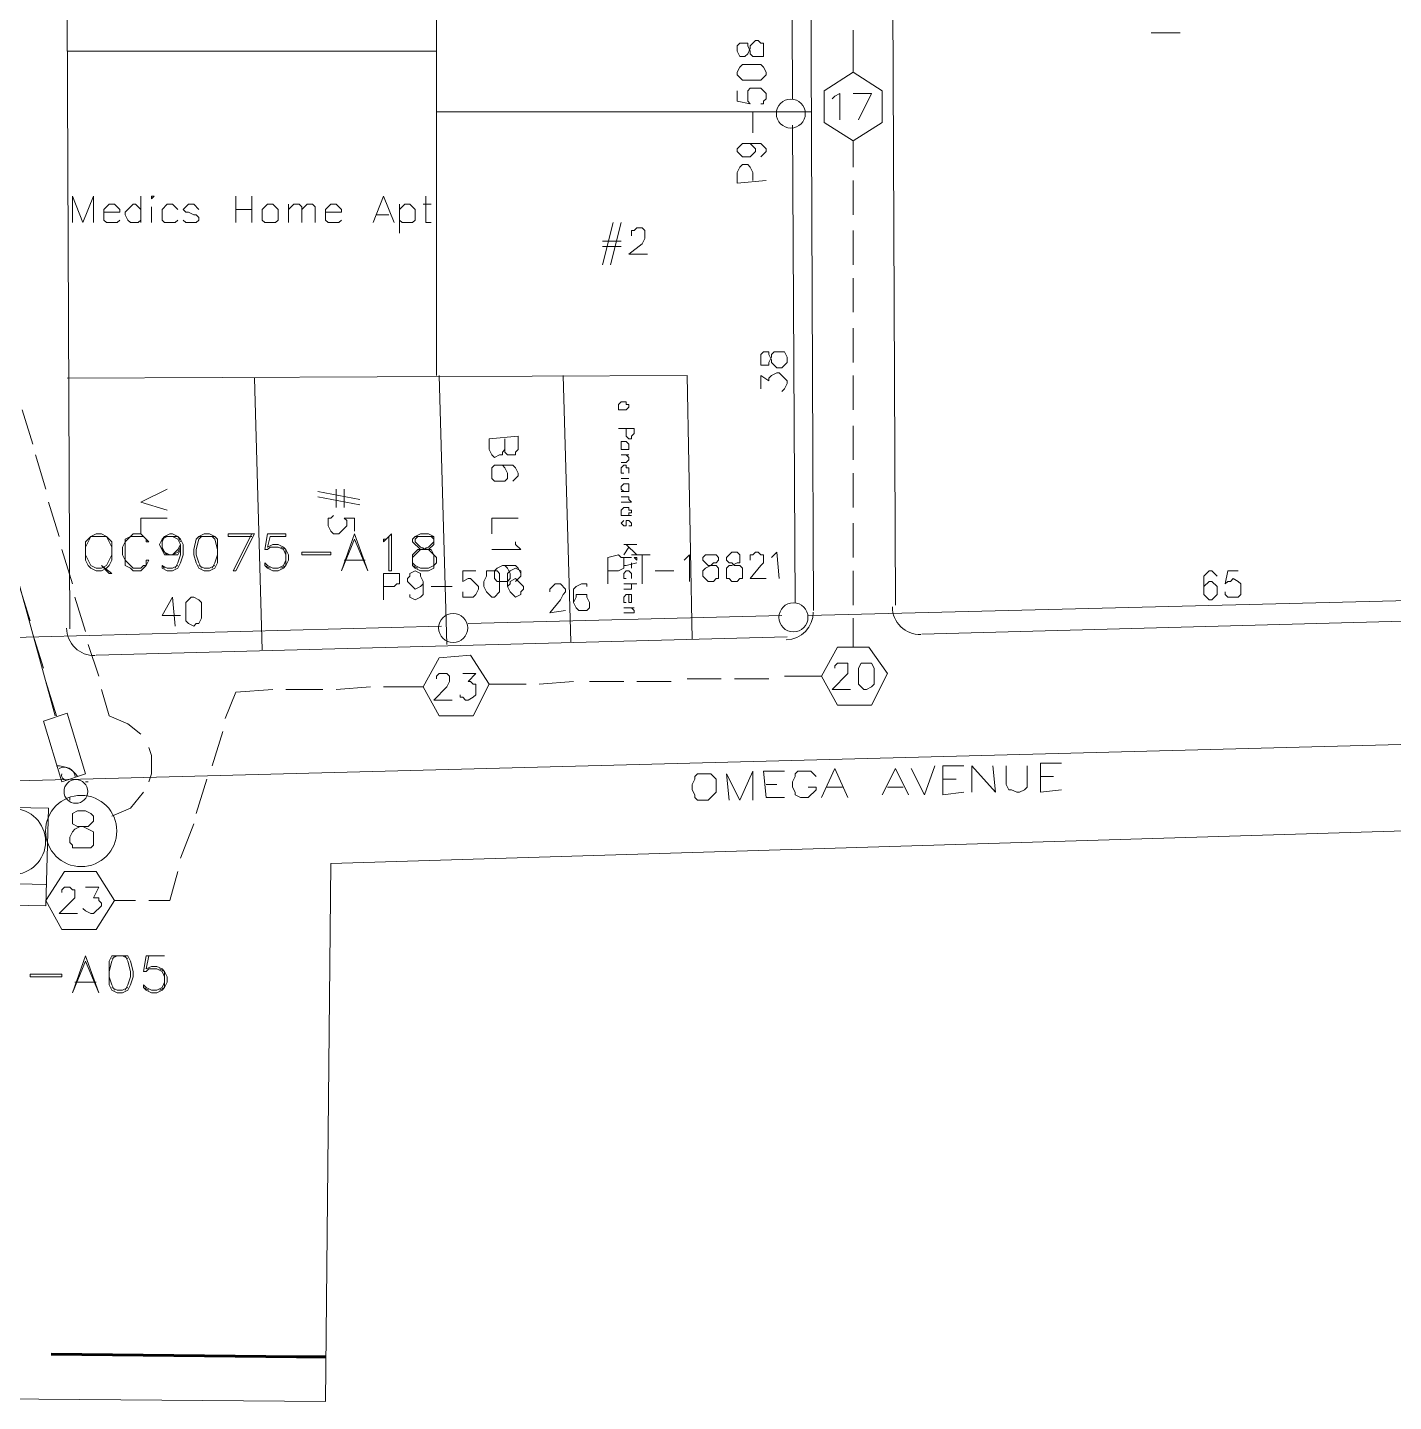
# Model space of a CAD drawing. Header units: millimetres. Extents: x 5.9 to 40.1, y 2 to 30.5.
# Drawn here: x 28.521 to 30.917, y 9.029 to 11.439 of the extents above; entities that cross this region are included whole.
import ezdxf

# ---------------------------------------------------------------- set-up
doc = ezdxf.new("R2010")
doc.units = ezdxf.units.MM
for name, color, linetype in [('PDF_0', 7, 'Continuous'), ('PDF_S31$BOUNDARY-NODE', 3, 'Continuous'), ('PDF_S31$NAME-ROAD', 7, 'Continuous'), ('PDF_S31$Passives-Highleg', 7, 'Continuous'), ('PDF_S31$Passives-Splt2way', 7, 'Continuous'), ('PDF_S31$Passives-TapOffs', 7, 'Continuous'), ('PDF_S31$POLE', 7, 'Continuous'), ('PDF_S31$STRAND', 7, 'Continuous'), ('PDF_S31$Symbols-HighPass', 7, 'Continuous'), ('PDF_S31$Symbols-Splice', 7, 'Continuous')]:
    doc.layers.add(name, color=color, linetype=linetype)
for name, color, linetype, true_color in [('PDF_S31$Actives-Amplifier', 92, 'Continuous', 0x00b800), ('PDF_S31$Cable-565', 23, 'Continuous', 0xdd8a6e), ('PDF_S31$LOTS', 254, 'Continuous', 0xdcdcdc), ('PDF_S31$Reverse$Not$Active', 61, 'Continuous', 0xdfff7f), ('PDF_S31$ROAD', 8, 'Continuous', 0x808080), ('PDF_S31$SDU', 157, 'Continuous', 0x396472)]:
    doc.layers.add(name, color=color, linetype=linetype, true_color=true_color)

msp = doc.modelspace()

# ---------------------------------------------------------------- linework, layer by layer
at = {"layer": 'PDF_0', "lineweight": 9}
msp.add_lwpolyline([(26.1707, 9.0517), (29.0441, 9.0285), (29.0533, 9.9725), (33.014, 10.0928), (32.9955, 12.7302), (33.0001, 13.6648), (33.0001, 14.5856), (33.0001, 15.5064), (33.2546, 16.4965), (34.1523, 16.5058), (34.1523, 17.8615), (33.7636, 17.88), (33.3333, 17.9263), (32.8706, 18.0744), (31.8619, 18.19), (31.8665, 18.2363), (31.3622, 18.2826), (31.1632, 18.2085), (30.2471, 18.2872), (30.3304, 17.7643), (28.4009, 17.4636)], dxfattribs=at)
at = {"layer": 'PDF_S31$Actives-Amplifier', "lineweight": 13}
for points in [[(28.6415, 10.5508), (28.6508, 10.5508), (28.66, 10.5462), (28.6693, 10.5369), (28.6693, 10.5046), (28.6646, 10.4953), (28.66, 10.4907), (28.6508, 10.4861), (28.6415, 10.4861), (28.6322, 10.4907), (28.6276, 10.4953), (28.623, 10.5046), (28.623, 10.5369), (28.6322, 10.5462)], [(28.6322, 10.5462), (28.66, 10.5462), (28.6693, 10.5277), (28.6693, 10.5138), (28.66, 10.4953), (28.6508, 10.4907), (28.6415, 10.4907), (28.6322, 10.4953), (28.623, 10.5138), (28.623, 10.5277)], [(28.6924, 10.5046), (28.6924, 10.5369), (28.7017, 10.5462), (28.7063, 10.5508), (28.7202, 10.5508), (28.7248, 10.5462), (28.7294, 10.5416), (28.734, 10.5369), (28.7294, 10.5369), (28.7294, 10.5416), (28.7248, 10.5462), (28.7017, 10.5462), (28.6924, 10.5416), (28.6924, 10.5369), (28.6878, 10.5277), (28.6878, 10.5138), (28.6924, 10.5046), (28.6924, 10.4953), (28.7017, 10.4907), (28.7063, 10.4861), (28.7202, 10.4861), (28.7294, 10.4953), (28.7248, 10.4953), (28.7202, 10.4907), (28.7063, 10.4907)], [(28.8312, 10.5508), (28.8405, 10.5508), (28.8497, 10.5462), (28.8543, 10.5416), (28.8543, 10.4999), (28.8497, 10.4907), (28.8405, 10.4861), (28.8312, 10.4861), (28.822, 10.4907), (28.8173, 10.4999), (28.8127, 10.5138), (28.8127, 10.5231), (28.8173, 10.5416), (28.822, 10.5462)], [(29.095, 10.5416), (29.0718, 10.4861), (29.095, 10.5508), (29.1181, 10.4861)], [(29.1551, 10.5462), (29.1551, 10.4861), (29.1597, 10.4861), (29.1597, 10.5508), (29.1505, 10.5416), (29.1458, 10.5416), (29.1458, 10.5369), (29.1505, 10.5416)], [(29.2106, 10.5508), (29.2245, 10.5508), (29.2338, 10.5462), (29.2338, 10.5323), (29.2245, 10.5231), (29.2338, 10.5138), (29.2338, 10.4953), (29.2245, 10.4907), (29.2106, 10.4907), (29.2014, 10.4953), (29.1967, 10.4999), (29.1967, 10.5092), (29.2106, 10.5231), (29.1967, 10.5369), (29.1967, 10.5416), (29.2014, 10.5462)], [(29.0024, 10.5138), (29.0024, 10.5184), (29.0533, 10.5184), (29.0533, 10.5138)], [(29.2245, 10.5231), (29.2106, 10.5231), (29.206, 10.5231), (29.1967, 10.5138), (29.1967, 10.4953), (29.2014, 10.4907), (29.2106, 10.4861), (29.2245, 10.4861), (29.2338, 10.4907), (29.2338, 10.4953), (29.2384, 10.4999), (29.2384, 10.5092), (29.2338, 10.5138), (29.2291, 10.5231)], [(28.6693, 10.4814), (28.6646, 10.4814), (28.6508, 10.4953)], [(28.734, 10.5046), (28.7294, 10.4953), (28.7294, 10.5046)], [(28.3084, 10.0742), (28.5582, 10.0696), (28.5536, 9.8984), (28.3084, 9.903)], [(28.3593, 9.9401), (28.5536, 9.9354)], [(28.623, 9.8013), (28.5999, 9.7457), (28.623, 9.8105), (28.6461, 9.7457)], [(28.6693, 9.8105), (28.697, 9.8105), (28.7017, 9.8013), (28.7063, 9.7827), (28.7063, 9.7735), (28.7017, 9.7596), (28.697, 9.7504), (28.6878, 9.7457), (28.6785, 9.7457), (28.6693, 9.7504), (28.6646, 9.7596), (28.6646, 9.8013)], [(28.5258, 9.7735), (28.5258, 9.7781), (28.5814, 9.7781), (28.5814, 9.7735)]]:
    msp.add_lwpolyline(points, close=True, dxfattribs=at)
for points in [[(28.7896, 10.5231), (28.7849, 10.5138), (28.7618, 10.5138), (28.7526, 10.5323), (28.7572, 10.5416), (28.7618, 10.5462), (28.7711, 10.5508), (28.7757, 10.5508), (28.7849, 10.5462), (28.7896, 10.5416), (28.7942, 10.5323), (28.7942, 10.5138), (28.7896, 10.4999), (28.7849, 10.4907), (28.7757, 10.4861), (28.7664, 10.4861), (28.7572, 10.4907), (28.7572, 10.4953), (28.7618, 10.4907)], [(28.7664, 10.5138), (28.7572, 10.5231), (28.7572, 10.5416), (28.7664, 10.5462)], [(28.7572, 10.5369), (28.7618, 10.5462), (28.7849, 10.5462), (28.7896, 10.5369)], [(28.7757, 10.5462), (28.7849, 10.5416), (28.7896, 10.5323)], [(28.8266, 10.4907), (28.822, 10.4999), (28.8173, 10.5138), (28.8173, 10.5231), (28.822, 10.5416), (28.8266, 10.5462)], [(28.822, 10.5462), (28.8497, 10.5462)], [(28.8451, 10.5462), (28.8497, 10.5416), (28.8543, 10.5231), (28.8543, 10.5138), (28.8497, 10.4999), (28.8451, 10.4907)], [(28.9145, 10.5462), (28.8729, 10.5462), (28.8729, 10.5508), (28.9191, 10.5508), (28.8867, 10.4861), (28.8821, 10.4861), (28.9145, 10.5508)], [(28.9746, 10.5138), (28.97, 10.5231), (28.9608, 10.5277), (28.9469, 10.5277), (28.9423, 10.5231), (28.9376, 10.5231), (28.9423, 10.5508), (28.9746, 10.5508), (28.9746, 10.5462), (28.9469, 10.5462), (28.9423, 10.5277), (28.9515, 10.5323), (28.9608, 10.5323), (28.97, 10.5277), (28.9746, 10.5231), (28.9793, 10.5138), (28.9793, 10.5046), (28.9746, 10.4953), (28.97, 10.4907), (28.9608, 10.4861), (28.9515, 10.4861), (28.9423, 10.4907), (28.9376, 10.4953), (28.9376, 10.4999), (28.9423, 10.4953), (28.9515, 10.4907), (28.9608, 10.4907), (28.97, 10.4953), (28.9746, 10.5046)], [(29.2245, 10.5231), (29.2106, 10.5277), (29.2014, 10.5369), (29.2014, 10.5416), (29.206, 10.5462)], [(29.2014, 10.5462), (29.2338, 10.5462)], [(29.2291, 10.5462), (29.2338, 10.5416), (29.2338, 10.5369), (29.2245, 10.5277), (29.2106, 10.5231)], [(28.7803, 10.4907), (28.7849, 10.4999), (28.7896, 10.5138), (28.7896, 10.5323), (28.7849, 10.5231), (28.7757, 10.5138), (28.7711, 10.5138), (28.7618, 10.5184), (28.7572, 10.5277)], [(28.7896, 10.5277), (28.7849, 10.5184), (28.7757, 10.5138)], [(28.9654, 10.5277), (28.9746, 10.5231), (28.9746, 10.4953), (28.9654, 10.4907)], [(28.7849, 10.4953), (28.7757, 10.4907), (28.7664, 10.4907), (28.7572, 10.4953)], [(28.8497, 10.4953), (28.8405, 10.4907), (28.8312, 10.4907), (28.822, 10.4953)], [(28.9376, 10.4953), (28.9469, 10.4907)], [(29.1135, 10.5046), (29.0764, 10.5046)], [(29.1088, 10.5046), (29.0811, 10.5046)], [(29.206, 10.4907), (29.1967, 10.4953)], [(29.2338, 10.4953), (29.2245, 10.4907)], [(28.6739, 9.7504), (28.6693, 9.7596), (28.6646, 9.7735), (28.6646, 9.7827), (28.6693, 9.8013), (28.6739, 9.8105)], [(28.6693, 9.8059), (28.6785, 9.8105), (28.6878, 9.8105), (28.697, 9.8059)], [(28.6924, 9.8105), (28.697, 9.8013), (28.7017, 9.7827), (28.7017, 9.7735), (28.697, 9.7596), (28.6924, 9.7504)], [(28.7618, 9.7642), (28.7572, 9.755), (28.7479, 9.7504), (28.7387, 9.7504), (28.7294, 9.755), (28.7248, 9.7596), (28.7248, 9.755), (28.7294, 9.7504), (28.7387, 9.7457), (28.7479, 9.7457), (28.7572, 9.7504), (28.7618, 9.755), (28.7664, 9.7642), (28.7664, 9.7735), (28.7618, 9.7827), (28.7572, 9.7874), (28.7479, 9.792), (28.7387, 9.792), (28.7294, 9.7874), (28.734, 9.8105), (28.7618, 9.8105), (28.7294, 9.8105), (28.7248, 9.7827), (28.7294, 9.7827), (28.734, 9.7874), (28.7479, 9.7874), (28.7572, 9.7827), (28.7618, 9.7735)], [(28.7526, 9.7874), (28.7618, 9.7827), (28.7618, 9.755), (28.7526, 9.7504)], [(28.6415, 9.7642), (28.6045, 9.7642)], [(28.6369, 9.7642), (28.6091, 9.7642)], [(28.697, 9.755), (28.6878, 9.7504), (28.6785, 9.7504), (28.6693, 9.755)], [(28.7248, 9.755), (28.734, 9.7504)]]:
    msp.add_lwpolyline(points, dxfattribs=at)
msp.add_circle((28.4951, 10.0109), 0.0578, dxfattribs=at)
at = {"layer": 'PDF_S31$BOUNDARY-NODE', "lineweight": 60}
msp.add_lwpolyline([(29.0448, 9.1067), (28.9932, 9.1072), (28.5628, 9.1118)], dxfattribs=at)
at = {"layer": 'PDF_S31$Cable-565', "lineweight": 13}
for points in [[(29.9695, 11.3606), (29.9695, 11.4346)], [(29.9695, 11.194), (29.9695, 11.2403)], [(29.9695, 11.1107), (29.9695, 11.1708)], [(29.9695, 11.0228), (29.9695, 11.0829)], [(29.9695, 10.9395), (29.9695, 10.9996)], [(29.9695, 10.8516), (29.9695, 10.9117)], [(29.9695, 10.7683), (29.9695, 10.8285)], [(28.5119, 10.7683), (28.5305, 10.7081)], [(29.9695, 10.6804), (29.9695, 10.7405)], [(28.5351, 10.6896), (28.5536, 10.6295)], [(29.9695, 10.5971), (29.9695, 10.6573)], [(28.5582, 10.6064), (28.5767, 10.5462)], [(29.9695, 10.5092), (29.9695, 10.5693)], [(28.5814, 10.5231), (28.5999, 10.4629)], [(29.9695, 10.4259), (29.9695, 10.4861)], [(28.5073, 10.4583), (28.5258, 10.3981)], [(28.6045, 10.4398), (28.623, 10.3796)], [(29.9695, 10.3519), (29.9695, 10.4028)], [(28.5305, 10.375), (28.549, 10.3149)], [(28.6276, 10.3565), (28.6461, 10.301)], [(29.7381, 10.2963), (29.678, 10.2963)], [(29.8214, 10.2963), (29.7612, 10.2963)], [(29.9139, 10.301), (29.8492, 10.301)], [(28.5536, 10.2917), (28.5721, 10.2316)], [(28.7202, 10.1992), (28.697, 10.2177), (28.6646, 10.2316), (28.6508, 10.2778)], [(28.9515, 10.2778), (28.8867, 10.2732), (28.8682, 10.2269)], [(29.0394, 10.2778), (28.9746, 10.2778)], [(29.1227, 10.2825), (29.0626, 10.2778)], [(29.2153, 10.2825), (29.1458, 10.2825)], [(29.3957, 10.2871), (29.3309, 10.2871)], [(29.479, 10.2917), (29.4188, 10.2871)], [(29.5669, 10.2917), (29.5068, 10.2917)], [(29.6502, 10.2917), (29.59, 10.2917)], [(28.8451, 10.1437), (28.8636, 10.2038)], [(28.734, 10.176), (28.7387, 10.1622), (28.7387, 10.1298), (28.734, 10.1159)], [(28.8173, 10.0604), (28.8358, 10.1205)], [(28.7248, 10.0974), (28.7017, 10.0696), (28.6693, 10.0557)], [(28.7896, 9.9817), (28.8127, 10.0419)], [(28.734, 9.9077), (28.7711, 9.9077), (28.7849, 9.9586)], [(28.7109, 9.9077), (28.6739, 9.9077)]]:
    msp.add_lwpolyline(points, dxfattribs=at)
at = {"layer": 'PDF_S31$LOTS', "lineweight": 0}
for points in [[(29.2384, 10.8285), (29.2384, 13.6602)], [(28.5906, 11.3976), (29.2384, 11.3976)], [(29.8954, 11.2912), (29.2384, 11.2912)], [(28.5906, 10.8238), (29.678, 10.8285), (29.6872, 10.3657)], [(29.2569, 10.3565), (29.243, 10.8285)], [(29.4744, 10.3611), (29.4605, 10.8285)], [(28.933, 10.3472), (28.9191, 10.8238)]]:
    msp.add_lwpolyline(points, dxfattribs=at)
at = {"layer": 'PDF_S31$NAME-ROAD', "lineweight": 9}
msp.add_lwpolyline([(29.6965, 10.1298), (29.7196, 10.1298), (29.7289, 10.1205), (29.7289, 10.0974), (29.715, 10.0835), (29.6965, 10.0835), (29.6918, 10.0881), (29.6918, 10.0928), (29.6872, 10.102), (29.6872, 10.1113), (29.6918, 10.1205), (29.6918, 10.1251)], close=True, dxfattribs=at)
for points in [[(29.752, 10.0835), (29.7474, 10.1298), (29.7705, 10.0835), (29.7936, 10.1344), (29.7936, 10.0835)], [(29.8492, 10.0881), (29.8168, 10.0881), (29.8121, 10.1344), (29.8492, 10.1344)], [(29.8908, 10.1066), (29.9047, 10.1066), (29.9047, 10.102), (29.8908, 10.0881), (29.8769, 10.0881), (29.8677, 10.0928), (29.8677, 10.0974), (29.863, 10.1066), (29.863, 10.1159), (29.8677, 10.1251), (29.8677, 10.1298), (29.8723, 10.1344), (29.8954, 10.1344), (29.9047, 10.1251)], [(29.9139, 10.0881), (29.9371, 10.139), (29.9602, 10.0881)], [(30.0204, 10.0928), (30.0435, 10.139), (30.0666, 10.0928)], [(30.1129, 10.1437), (30.0944, 10.0928), (30.0713, 10.139)], [(30.1638, 10.0974), (30.1268, 10.0928), (30.1268, 10.1437), (30.1638, 10.1437)], [(30.1777, 10.0974), (30.1777, 10.1437), (30.2193, 10.0974), (30.2147, 10.1437)], [(30.2748, 10.1437), (30.2748, 10.1066), (30.2702, 10.102), (30.261, 10.0974), (30.2563, 10.0974), (30.2471, 10.102), (30.2424, 10.102), (30.2378, 10.1113), (30.2378, 10.1437)], [(30.335, 10.102), (30.298, 10.0974), (30.298, 10.1483), (30.335, 10.1483)], [(30.3211, 10.1251), (30.298, 10.1251)], [(29.8353, 10.1113), (29.8168, 10.1113)], [(29.9509, 10.1066), (29.9232, 10.1066)], [(30.0574, 10.1066), (30.0296, 10.1066)], [(30.1499, 10.1205), (30.1268, 10.1205)]]:
    msp.add_lwpolyline(points, dxfattribs=at)
at = {"layer": 'PDF_S31$Passives-Highleg', "lineweight": 9}
msp.add_lwpolyline([(28.623, 10.1159), (28.6276, 10.1159)], close=True, dxfattribs=at)
msp.add_lwpolyline([(28.5952, 10.0835), (28.5952, 10.0881)], dxfattribs=at)
msp.add_circle((28.6061, 10.0989), 0.0208, dxfattribs=at)
at = {"layer": 'PDF_S31$Passives-Splt2way', "lineweight": 9}
msp.add_lwpolyline([(28.6091, 10.065), (28.623, 10.065), (28.6322, 10.0604), (28.6369, 10.0557), (28.6369, 10.0465), (28.6276, 10.0372), (28.6137, 10.0372), (28.6045, 10.0326), (28.5999, 10.028), (28.5952, 10.0187), (28.5952, 10.0095), (28.5999, 10.0048), (28.5999, 10.0002), (28.6322, 10.0002), (28.6369, 10.0048), (28.6369, 10.028), (28.6184, 10.0372), (28.6091, 10.0372), (28.5999, 10.0419), (28.5999, 10.0604)], close=True, dxfattribs=at)
msp.add_circle((28.6154, 10.0295), 0.0625, dxfattribs=at)
at = {"layer": 'PDF_S31$Passives-TapOffs', "lineweight": 9}
for points in [[(29.9186, 11.3282), (29.9695, 11.3606), (30.0204, 11.3282), (30.0204, 11.2726), (29.9695, 11.2403), (29.9186, 11.2726)], [(29.9972, 10.3519), (30.0296, 10.3056), (30.0018, 10.2501), (29.9417, 10.2501), (29.9139, 10.301), (29.9417, 10.3519)], [(29.243, 10.2316), (29.2153, 10.2825), (29.243, 10.3334), (29.2985, 10.338), (29.3309, 10.2871), (29.3032, 10.2316)], [(29.9833, 10.3241), (30.0018, 10.3241), (30.0065, 10.3149), (30.0065, 10.2871), (30.0018, 10.2825), (29.9926, 10.2778), (29.988, 10.2778), (29.9787, 10.2871), (29.9787, 10.3149)], [(28.6415, 9.9586), (28.6739, 9.9077), (28.6415, 9.8568), (28.5814, 9.8568), (28.5536, 9.9077), (28.586, 9.9586)]]:
    msp.add_lwpolyline(points, close=True, dxfattribs=at)
for points in [[(29.9324, 11.3143), (29.9371, 11.3189), (29.9463, 11.3235), (29.9463, 11.2773)], [(29.9695, 11.3235), (30.0018, 11.3235), (29.9787, 11.2773)], [(29.9371, 10.3149), (29.9371, 10.3195), (29.9417, 10.3241), (29.9602, 10.3241), (29.9602, 10.3056), (29.9324, 10.2778), (29.9648, 10.2778)], [(29.2384, 10.2963), (29.2384, 10.301), (29.243, 10.3056), (29.2569, 10.3056), (29.2615, 10.301), (29.2615, 10.2917), (29.2569, 10.2825), (29.2338, 10.2593), (29.2662, 10.2593)], [(29.2847, 10.3056), (29.3078, 10.3056), (29.2939, 10.2917), (29.2985, 10.2917), (29.3032, 10.2871), (29.3078, 10.2871), (29.3078, 10.2686), (29.3032, 10.264), (29.2939, 10.2593), (29.2893, 10.2593), (29.2847, 10.264), (29.28, 10.264), (29.28, 10.2686)], [(28.5814, 9.9216), (28.5814, 9.9262), (28.586, 9.9308), (28.5952, 9.9308), (28.5999, 9.9262), (28.6045, 9.9262), (28.6045, 9.9123), (28.5767, 9.8845), (28.6091, 9.8845)], [(28.623, 9.9308), (28.6461, 9.9308), (28.6369, 9.9123), (28.6461, 9.9123), (28.6461, 9.9077), (28.6508, 9.903), (28.6508, 9.8984), (28.6369, 9.8845), (28.6322, 9.8845), (28.623, 9.8892), (28.6184, 9.8938)]]:
    msp.add_lwpolyline(points, dxfattribs=at)
at = {"layer": 'PDF_S31$POLE', "lineweight": 0}
for points in [[(29.7659, 11.3976), (29.7659, 11.4068), (29.7705, 11.4115), (29.7844, 11.4115), (29.7844, 11.4068), (29.789, 11.3976), (29.789, 11.3929), (29.7936, 11.3883), (29.8121, 11.3883), (29.8121, 11.4115), (29.8075, 11.4115), (29.8029, 11.4161), (29.7983, 11.4161), (29.789, 11.4068), (29.789, 11.4022), (29.7844, 11.3929), (29.7797, 11.3883), (29.7705, 11.3883)], [(29.7659, 11.3559), (29.7659, 11.3606), (29.7705, 11.3698), (29.7751, 11.3744), (29.8075, 11.3744), (29.8121, 11.3698), (29.8168, 11.3606), (29.8168, 11.3559), (29.8075, 11.3467), (29.7751, 11.3467)], [(29.715, 10.4953), (29.7057, 10.5046), (29.7057, 10.5092), (29.7103, 10.5138), (29.7289, 10.5138), (29.7335, 10.5092), (29.7335, 10.5046), (29.7289, 10.4999), (29.7242, 10.4999), (29.7196, 10.4953), (29.7103, 10.4907), (29.7057, 10.4861), (29.7057, 10.4768), (29.715, 10.4675), (29.7242, 10.4675), (29.7289, 10.4722), (29.7335, 10.4722), (29.7335, 10.4907), (29.7289, 10.4953), (29.7196, 10.4953)], [(29.7566, 10.5184), (29.7659, 10.5184), (29.7705, 10.5138), (29.7705, 10.4999), (29.7659, 10.4999), (29.7566, 10.4953), (29.752, 10.4953), (29.7474, 10.4907), (29.7474, 10.4722), (29.752, 10.4722), (29.7566, 10.4675), (29.7659, 10.4675), (29.7705, 10.4722), (29.7751, 10.4722), (29.7751, 10.4907), (29.7705, 10.4953), (29.7612, 10.4953), (29.7566, 10.4999), (29.752, 10.4999), (29.7474, 10.5046), (29.7474, 10.5092)], [(29.3263, 10.4861), (29.3448, 10.4861), (29.3494, 10.4814), (29.3494, 10.449), (29.3402, 10.4398), (29.3356, 10.4398), (29.3263, 10.449), (29.3217, 10.4583), (29.3217, 10.4675), (29.3263, 10.4768)], [(29.3679, 10.4629), (29.3679, 10.4675), (29.3772, 10.4722), (29.3911, 10.4583), (29.3911, 10.4537), (29.3865, 10.449), (29.3865, 10.4444), (29.3772, 10.4398), (29.3679, 10.449), (29.3633, 10.4583)]]:
    msp.add_lwpolyline(points, close=True, dxfattribs=at)
for points in [[(29.8075, 11.305), (29.8121, 11.305), (29.8121, 11.3097), (29.8168, 11.3143), (29.8168, 11.3235), (29.8075, 11.3328), (29.789, 11.3328), (29.7844, 11.3282), (29.7844, 11.3097), (29.789, 11.305), (29.7659, 11.3097), (29.7659, 11.3282)], [(29.7936, 11.2912), (29.7936, 11.2541)], [(29.789, 11.2356), (29.7751, 11.2356), (29.7659, 11.2264), (29.7659, 11.2217), (29.7751, 11.2125), (29.789, 11.2125), (29.7983, 11.2217), (29.7983, 11.2264), (29.789, 11.2356), (29.8075, 11.2356), (29.8168, 11.2264), (29.8168, 11.2217), (29.8075, 11.2125)], [(29.8168, 11.1708), (29.7659, 11.1662), (29.7659, 11.1847), (29.7705, 11.194), (29.7751, 11.1986), (29.7844, 11.1986), (29.789, 11.194), (29.7936, 11.1847), (29.7936, 11.1708)], [(29.5391, 10.4629), (29.5391, 10.5092), (29.5577, 10.5138), (29.5623, 10.5092), (29.5669, 10.5092), (29.5669, 10.4907), (29.5577, 10.4861), (29.5391, 10.4861)], [(29.6132, 10.5138), (29.5808, 10.5138)], [(29.5993, 10.4629), (29.5993, 10.5138)], [(29.6733, 10.5046), (29.6826, 10.5138), (29.6826, 10.4675)], [(29.789, 10.5046), (29.789, 10.5138), (29.7936, 10.5138), (29.7983, 10.5184), (29.8029, 10.5184), (29.8075, 10.5138), (29.8121, 10.5138), (29.8121, 10.4999), (29.8075, 10.4953), (29.789, 10.4722), (29.8168, 10.4722)], [(29.826, 10.5092), (29.8353, 10.5184), (29.8399, 10.4722)], [(29.3633, 10.4583), (29.3633, 10.4814), (29.3679, 10.4861), (29.3772, 10.4907), (29.3865, 10.4861), (29.3865, 10.4814)], [(29.1458, 10.4352), (29.1458, 10.4814), (29.1736, 10.4814), (29.1736, 10.4629), (29.169, 10.4629), (29.1644, 10.4583), (29.1458, 10.4583)], [(29.2153, 10.4629), (29.2106, 10.4583), (29.2014, 10.4537), (29.1875, 10.4675), (29.1875, 10.4722), (29.1921, 10.4768), (29.1921, 10.4814), (29.2014, 10.4861), (29.2106, 10.4814), (29.2106, 10.4768), (29.2153, 10.4675), (29.2153, 10.4629), (29.2153, 10.4444), (29.2106, 10.4398), (29.2014, 10.4352), (29.1921, 10.4398), (29.1921, 10.4444)], [(29.2847, 10.449), (29.2847, 10.4398), (29.3032, 10.4398), (29.3078, 10.4444), (29.3124, 10.4537), (29.3124, 10.4583), (29.2985, 10.4722), (29.2939, 10.4722), (29.2847, 10.4675), (29.2847, 10.4861), (29.3078, 10.4861)], [(29.6548, 10.4861), (29.6224, 10.4861)], [(29.2662, 10.4583), (29.2291, 10.4583)]]:
    msp.add_lwpolyline(points, dxfattribs=at)
for centre, radius in [((29.8601, 11.2881), 0.0254), ((29.8647, 10.4043), 0.0255), ((29.2678, 10.3857), 0.0255)]:
    msp.add_circle(centre, radius, dxfattribs=at)
at = {"layer": 'PDF_S31$Reverse$Not$Active', "lineweight": 0}
msp.add_lwpolyline([(27.9289, 10.5277), (28.4842, 10.5439), (28.5698, 10.2316)], dxfattribs=at)
at = {"layer": 'PDF_S31$ROAD', "lineweight": 0}
for points in [[(28.5952, 10.3843), (28.5814, 13.6278)], [(29.9001, 10.4166), (29.8862, 13.6)], [(30.0435, 10.4259), (30.0296, 13.6)], [(32.667, 10.4444), (30.0898, 10.375)], [(29.8538, 10.3704), (28.6415, 10.338)]]:
    msp.add_lwpolyline(points, dxfattribs=at)
msp.add_lwpolyline([(32.7174, 10.1778, 0.420179), (32.667, 10.2269), (25.6293, 10.0419)], format="xyb", dxfattribs=at)
for centre, start, end in [((30.0868, 10.4228), 180.2032, 271.4886), ((29.8508, 10.4135), 271.4887, 0.2033), ((28.6385, 10.3857), 180.2032, 271.4886)]:
    msp.add_arc(centre, 0.0486, start, end, dxfattribs=at)
at = {"layer": 'PDF_S31$SDU', "lineweight": 0}
for points in [[(30.4923, 11.43), (30.5432, 11.43)], [(28.5999, 11.0968), (28.5999, 11.1431), (28.6184, 11.0968), (28.6369, 11.1431), (28.6369, 11.0968)], [(28.7202, 11.0968), (28.7202, 11.1431)], [(28.8867, 11.0968), (28.8867, 11.1431)], [(28.9145, 11.0968), (28.9145, 11.1431)], [(29.1273, 11.0968), (29.1458, 11.1431), (29.1644, 11.0968)], [(29.2291, 11.0968), (29.2199, 11.0968), (29.2199, 11.1431)], [(28.6831, 11.1014), (28.6785, 11.0968), (28.66, 11.0968), (28.6554, 11.1014), (28.6554, 11.1153), (28.6554, 11.12), (28.6646, 11.1292), (28.6739, 11.1292), (28.6831, 11.12), (28.6831, 11.1153), (28.6554, 11.1153)], [(28.7202, 11.1014), (28.7155, 11.0968), (28.7017, 11.0968), (28.697, 11.1014), (28.6924, 11.1107), (28.6924, 11.1153), (28.7063, 11.1292), (28.7109, 11.1292), (28.7202, 11.12)], [(28.7387, 11.0968), (28.7387, 11.1246)], [(28.7849, 11.1014), (28.7803, 11.0968), (28.7618, 11.0968), (28.7572, 11.1014), (28.7572, 11.12), (28.7664, 11.1292), (28.7757, 11.1292), (28.7849, 11.12)], [(28.7942, 11.1014), (28.7988, 11.0968), (28.8173, 11.0968), (28.822, 11.1014), (28.822, 11.1061), (28.8173, 11.1107), (28.8127, 11.1107), (28.8034, 11.1153), (28.7988, 11.1153), (28.7942, 11.12), (28.8034, 11.1292), (28.8127, 11.1292), (28.822, 11.12)], [(28.9145, 11.12), (28.8867, 11.12)], [(28.9793, 11.0968), (28.9793, 11.1292)], [(28.9793, 11.12), (28.9885, 11.1292), (28.9978, 11.1292), (29.0024, 11.1246), (29.0024, 11.0968)], [(29.0024, 11.12), (29.0117, 11.1292), (29.0209, 11.1292), (29.0255, 11.1246), (29.0255, 11.0968)], [(29.0718, 11.1014), (29.0672, 11.0968), (29.0487, 11.0968), (29.0441, 11.1014), (29.0441, 11.1153), (29.0441, 11.12), (29.0533, 11.1292), (29.0626, 11.1292), (29.0718, 11.12), (29.0718, 11.1153), (29.0441, 11.1153)], [(29.1736, 11.0783), (29.1736, 11.1292)], [(29.1736, 11.12), (29.1829, 11.1292), (29.1921, 11.1292), (29.2014, 11.12), (29.2014, 11.1014), (29.1967, 11.0968), (29.1782, 11.0968), (29.1736, 11.1014)], [(29.2291, 11.1292), (29.2153, 11.1292)], [(29.1551, 11.1107), (29.132, 11.1107)], [(29.5299, 11.0228), (29.5484, 11.0968)], [(29.5438, 11.0228), (29.5623, 11.0968)], [(29.5808, 11.0737), (29.5808, 11.0829), (29.5854, 11.0829), (29.59, 11.0876), (29.5993, 11.0876), (29.6039, 11.0829), (29.6039, 11.0691), (29.5993, 11.0598), (29.5762, 11.0413), (29.6085, 11.0413)], [(29.5623, 11.0644), (29.5299, 11.0644)], [(29.5623, 11.0552), (29.5299, 11.0552)], [(29.5577, 10.7359), (29.5854, 10.7359), (29.5854, 10.7267), (29.5808, 10.722), (29.5808, 10.7174), (29.5762, 10.7174), (29.5715, 10.722), (29.5715, 10.7359)], [(29.3587, 10.6989), (29.3541, 10.6943), (29.3541, 10.6896), (29.3494, 10.6896), (29.3402, 10.685), (29.3356, 10.6896), (29.3309, 10.6989), (29.3309, 10.7174), (29.3818, 10.722), (29.3818, 10.6989), (29.3772, 10.6943), (29.3772, 10.6896), (29.3633, 10.6896), (29.3587, 10.6943), (29.3587, 10.7174)], [(29.5623, 10.6896), (29.5762, 10.6896)], [(29.5715, 10.6896), (29.5762, 10.685), (29.5762, 10.6804), (29.5715, 10.6758), (29.5623, 10.6758)], [(29.3541, 10.6711), (29.3402, 10.6711), (29.3356, 10.6665), (29.3356, 10.648), (29.3402, 10.6434), (29.3587, 10.6434), (29.3633, 10.648), (29.3633, 10.6573), (29.3587, 10.6665), (29.3541, 10.6711), (29.3726, 10.6711), (29.3772, 10.6665), (29.3818, 10.6573), (29.3818, 10.6526), (29.3726, 10.6434)], [(29.5669, 10.6573), (29.5623, 10.6573), (29.5623, 10.6665), (29.5669, 10.6711), (29.5715, 10.6711), (29.5715, 10.6665), (29.5762, 10.6665), (29.5762, 10.6573)], [(29.5623, 10.648), (29.5762, 10.648)], [(29.5669, 10.6249), (29.5623, 10.6295), (29.5623, 10.6341), (29.5669, 10.6387), (29.5762, 10.6387), (29.5762, 10.6249), (29.5623, 10.6249)], [(28.7664, 10.5925), (28.7202, 10.6064), (28.7664, 10.6295)], [(29.0302, 10.6249), (29.1042, 10.611)], [(29.0302, 10.6156), (29.1042, 10.6017)], [(29.0626, 10.5971), (29.0626, 10.6295)], [(29.0764, 10.5971), (29.0764, 10.6295)], [(29.5715, 10.6156), (29.5762, 10.6156), (29.5623, 10.6156)], [(29.5762, 10.6156), (29.5762, 10.611), (29.5808, 10.6064), (29.5623, 10.6064)], [(29.0579, 10.5832), (29.0533, 10.5786), (29.0487, 10.5786), (29.0487, 10.5647), (29.0533, 10.5555), (29.0579, 10.5508), (29.0672, 10.5508), (29.0811, 10.5647), (29.0811, 10.574), (29.0764, 10.5786), (29.095, 10.5786), (29.095, 10.5555)], [(29.5623, 10.5832), (29.5623, 10.5925), (29.5669, 10.5971), (29.5762, 10.5971), (29.5762, 10.5925), (29.5808, 10.5925), (29.5808, 10.5878), (29.5762, 10.5878), (29.5762, 10.5832)], [(29.5669, 10.5832), (29.5623, 10.5832), (29.5808, 10.5832)], [(28.7202, 10.5508), (28.7202, 10.5786), (28.7664, 10.5786)], [(29.3356, 10.5508), (29.3356, 10.5786), (29.3818, 10.5786)], [(29.5669, 10.574), (29.5623, 10.5693), (29.5669, 10.5647), (29.5715, 10.5647), (29.5715, 10.574), (29.5762, 10.574), (29.5808, 10.5693), (29.5808, 10.5647), (29.5762, 10.5647)], [(29.3772, 10.5369), (29.3772, 10.5323), (29.3865, 10.5231), (29.3356, 10.5231)], [(29.5669, 10.5323), (29.59, 10.5323)], [(29.5669, 10.5138), (29.5762, 10.5277)], [(29.5715, 10.5323), (29.59, 10.5138)], [(29.3587, 10.4953), (29.3633, 10.4907), (29.3679, 10.4814), (29.3679, 10.4722), (29.3633, 10.4675), (29.3448, 10.4675), (29.3402, 10.4722), (29.3402, 10.4861), (29.3448, 10.4907), (29.3541, 10.4953), (29.3587, 10.4953), (29.3772, 10.4953), (29.3818, 10.4907), (29.3865, 10.4814), (29.3865, 10.4768), (29.3772, 10.4675)], [(29.5669, 10.5092), (29.5808, 10.5092)], [(29.5669, 10.4907), (29.5669, 10.4953), (29.5715, 10.4953), (29.59, 10.4999)], [(29.5808, 10.4907), (29.5808, 10.4999)], [(29.5715, 10.4722), (29.5669, 10.4722), (29.5669, 10.4814), (29.5715, 10.4861), (29.5762, 10.4861), (29.5808, 10.4814), (29.5808, 10.4722)], [(29.5669, 10.4629), (29.59, 10.4629)], [(29.5762, 10.4629), (29.5808, 10.4629), (29.5808, 10.4537), (29.5669, 10.4537)], [(29.5715, 10.4305), (29.5669, 10.4305), (29.5669, 10.4398), (29.5715, 10.4444), (29.5762, 10.4444), (29.5808, 10.4444), (29.5808, 10.4305), (29.5762, 10.4305), (29.5762, 10.4444)], [(29.5669, 10.4213), (29.5854, 10.4213)], [(29.5808, 10.4213), (29.5854, 10.4166), (29.5854, 10.412), (29.5669, 10.412)]]:
    msp.add_lwpolyline(points, dxfattribs=at)
for points in [[(28.7387, 11.1431), (28.7433, 11.1431), (28.7387, 11.1385)], [(28.9423, 11.1292), (28.9515, 11.1292), (28.9608, 11.12), (28.9608, 11.1014), (28.9561, 11.0968), (28.9376, 11.0968), (28.933, 11.1014), (28.933, 11.12)], [(29.5762, 10.7776), (29.5762, 10.7729), (29.5715, 10.7683), (29.5577, 10.7683), (29.5577, 10.7776), (29.5623, 10.7822), (29.5715, 10.7822), (29.5715, 10.7776)], [(29.5762, 10.7081), (29.5762, 10.6989), (29.5623, 10.6989), (29.5623, 10.7128), (29.5715, 10.7128)], [(29.59, 10.5092), (29.59, 10.5046), (29.5854, 10.5092)]]:
    msp.add_lwpolyline(points, close=True, dxfattribs=at)
at = {"layer": 'PDF_S31$STRAND', "color": 254, "lineweight": 0, "true_color": 0xdcdcdc}
for points in [[(29.8584, 12.4155), (29.863, 11.3143)], [(29.863, 11.268), (29.8677, 10.4305)], [(31.3668, 10.4444), (29.8908, 10.4074)], [(29.8445, 10.4074), (29.2939, 10.3935)], [(29.2476, 10.3889), (28.3639, 10.3657)]]:
    msp.add_lwpolyline(points, dxfattribs=at)
at = {"layer": 'PDF_S31$STRAND', "lineweight": 0}
for points in [[(29.8075, 10.847), (29.8075, 10.8655), (29.8121, 10.8701), (29.8214, 10.8701), (29.8214, 10.8655), (29.826, 10.8562), (29.826, 10.8516), (29.8353, 10.8423), (29.8445, 10.8423), (29.8538, 10.8516), (29.8538, 10.8608), (29.8492, 10.8701), (29.8306, 10.8701), (29.826, 10.8655), (29.826, 10.8608), (29.8214, 10.8516), (29.8214, 10.847)], [(28.8081, 10.4398), (28.8127, 10.4398), (28.822, 10.4352), (28.8266, 10.4305), (28.8266, 10.4028), (28.822, 10.3935), (28.8173, 10.3935), (28.8127, 10.3889), (28.8034, 10.3935), (28.7988, 10.3981), (28.7988, 10.4305)], [(29.4836, 10.4398), (29.4836, 10.4444), (29.5021, 10.4444), (29.5021, 10.4398), (29.5068, 10.4305), (29.5068, 10.4213), (29.5021, 10.4166), (29.4882, 10.4166), (29.4836, 10.4213), (29.479, 10.4305)]]:
    msp.add_lwpolyline(points, close=True, dxfattribs=at)
for points in [[(29.8075, 10.8053), (29.8075, 10.8285), (29.8214, 10.8192), (29.8214, 10.8238), (29.826, 10.8285), (29.8353, 10.8331), (29.8399, 10.8331), (29.8538, 10.8192), (29.8538, 10.8146), (29.8492, 10.8053), (29.8445, 10.8007)], [(29.4373, 10.449), (29.4373, 10.4537), (29.4466, 10.4629), (29.4559, 10.4629), (29.4651, 10.4537), (29.4651, 10.449), (29.4605, 10.4444), (29.4559, 10.4352), (29.4373, 10.412), (29.4651, 10.4166)], [(29.479, 10.4305), (29.479, 10.4537), (29.4836, 10.4583), (29.4929, 10.4629), (29.5021, 10.4629), (29.5021, 10.4583)], [(30.5848, 10.4583), (30.5848, 10.4444), (30.5941, 10.4352), (30.5987, 10.4352), (30.608, 10.4444), (30.608, 10.4583), (30.5987, 10.4675), (30.5941, 10.4675), (30.5848, 10.4583), (30.5848, 10.4768), (30.5941, 10.4861), (30.5987, 10.4861), (30.608, 10.4768)], [(30.6219, 10.449), (30.6219, 10.4444), (30.6265, 10.4398), (30.645, 10.4398), (30.6496, 10.4444), (30.6496, 10.4629), (30.645, 10.4675), (30.6357, 10.4722), (30.6311, 10.4675), (30.6265, 10.4675), (30.6219, 10.4629), (30.6265, 10.4861), (30.645, 10.4861)], [(28.7896, 10.4074), (28.7572, 10.4074), (28.7757, 10.4398), (28.7803, 10.3889)]]:
    msp.add_lwpolyline(points, dxfattribs=at)
at = {"layer": 'PDF_S31$Symbols-HighPass', "lineweight": 9}
for points in [[(28.549, 10.2223), (28.5906, 10.2362)], [(28.623, 10.1298), (28.5814, 10.1159)]]:
    msp.add_lwpolyline(points, dxfattribs=at)
for centre, radius, start, end in [((28.5744, 10.102), 0.0417, 33.6901, 93.1798), ((28.586, 10.1228), 0.0187, 7.125, 119.7449), ((28.5898, 10.1275), 0.00879, 164.7449, 307.875)]:
    msp.add_arc(centre, radius, start, end, dxfattribs=at)
at = {"layer": 'PDF_S31$Symbols-Splice', "lineweight": 9}
for points in [[(28.5814, 10.1159), (28.549, 10.2223)], [(28.623, 10.1298), (28.5906, 10.2362)]]:
    msp.add_lwpolyline(points, dxfattribs=at)

doc.saveas('drawing.dxf')
